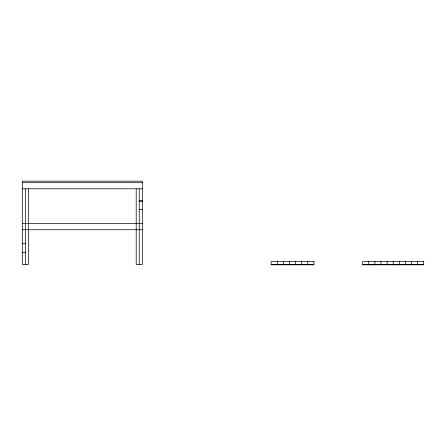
<?xml version="1.0" encoding="UTF-8"?>
<svg xmlns="http://www.w3.org/2000/svg" width="446" height="446" viewBox="0 0 446 446"><rect width="100%" height="100%" fill="white"/><g stroke="black" fill="none" stroke-linecap="round" stroke-linejoin="round"><path stroke-width="0.67" d="M22.3 182.698L142.307 182.698M22.3 188.803L142.307 188.803M139.258 201.007L142.307 201.007M139.258 201.023L142.307 201.023M139.258 209.653L142.307 209.637M22.3 223.636L28.405 223.636M28.544 223.636L136.069 223.636M136.208 223.636L142.307 223.636M22.3 229.74L28.405 229.74M28.544 229.735L136.069 229.735M136.208 229.74L142.307 229.74M22.3 243.722L25.35 243.722M22.3 252.352L25.35 252.352M271.168 264.573L313.917 264.573M362.698 264.573L423.7 264.573M417.595 261.523L417.595 264.824M411.496 261.523L411.496 264.824M405.414 261.523L405.414 264.824M399.315 261.523L399.315 264.824M393.21 261.523L393.21 264.824M387.106 261.523L387.106 264.824M381.007 261.523L381.007 264.824M374.902 261.523L374.902 264.824M368.803 261.523L368.803 264.824M307.779 261.523L307.779 264.824M301.68 261.523L301.68 264.824M295.575 261.523L295.575 264.824M289.471 261.523L289.471 264.824M283.372 261.523L283.372 264.824M277.267 261.523L277.267 264.824M139.258 188.803L139.258 264.573M136.208 188.803L136.208 264.573L142.307 264.573L142.307 181.176L22.3 181.176L22.3 264.573L28.405 264.573L28.405 188.803M25.35 188.803L25.35 264.573M313.917 261.523L271.168 261.523L271.168 264.824L313.884 264.824L313.917 261.523M423.7 261.523L362.698 261.523L362.698 264.824L423.7 264.824L423.7 261.523"/></g></svg>
